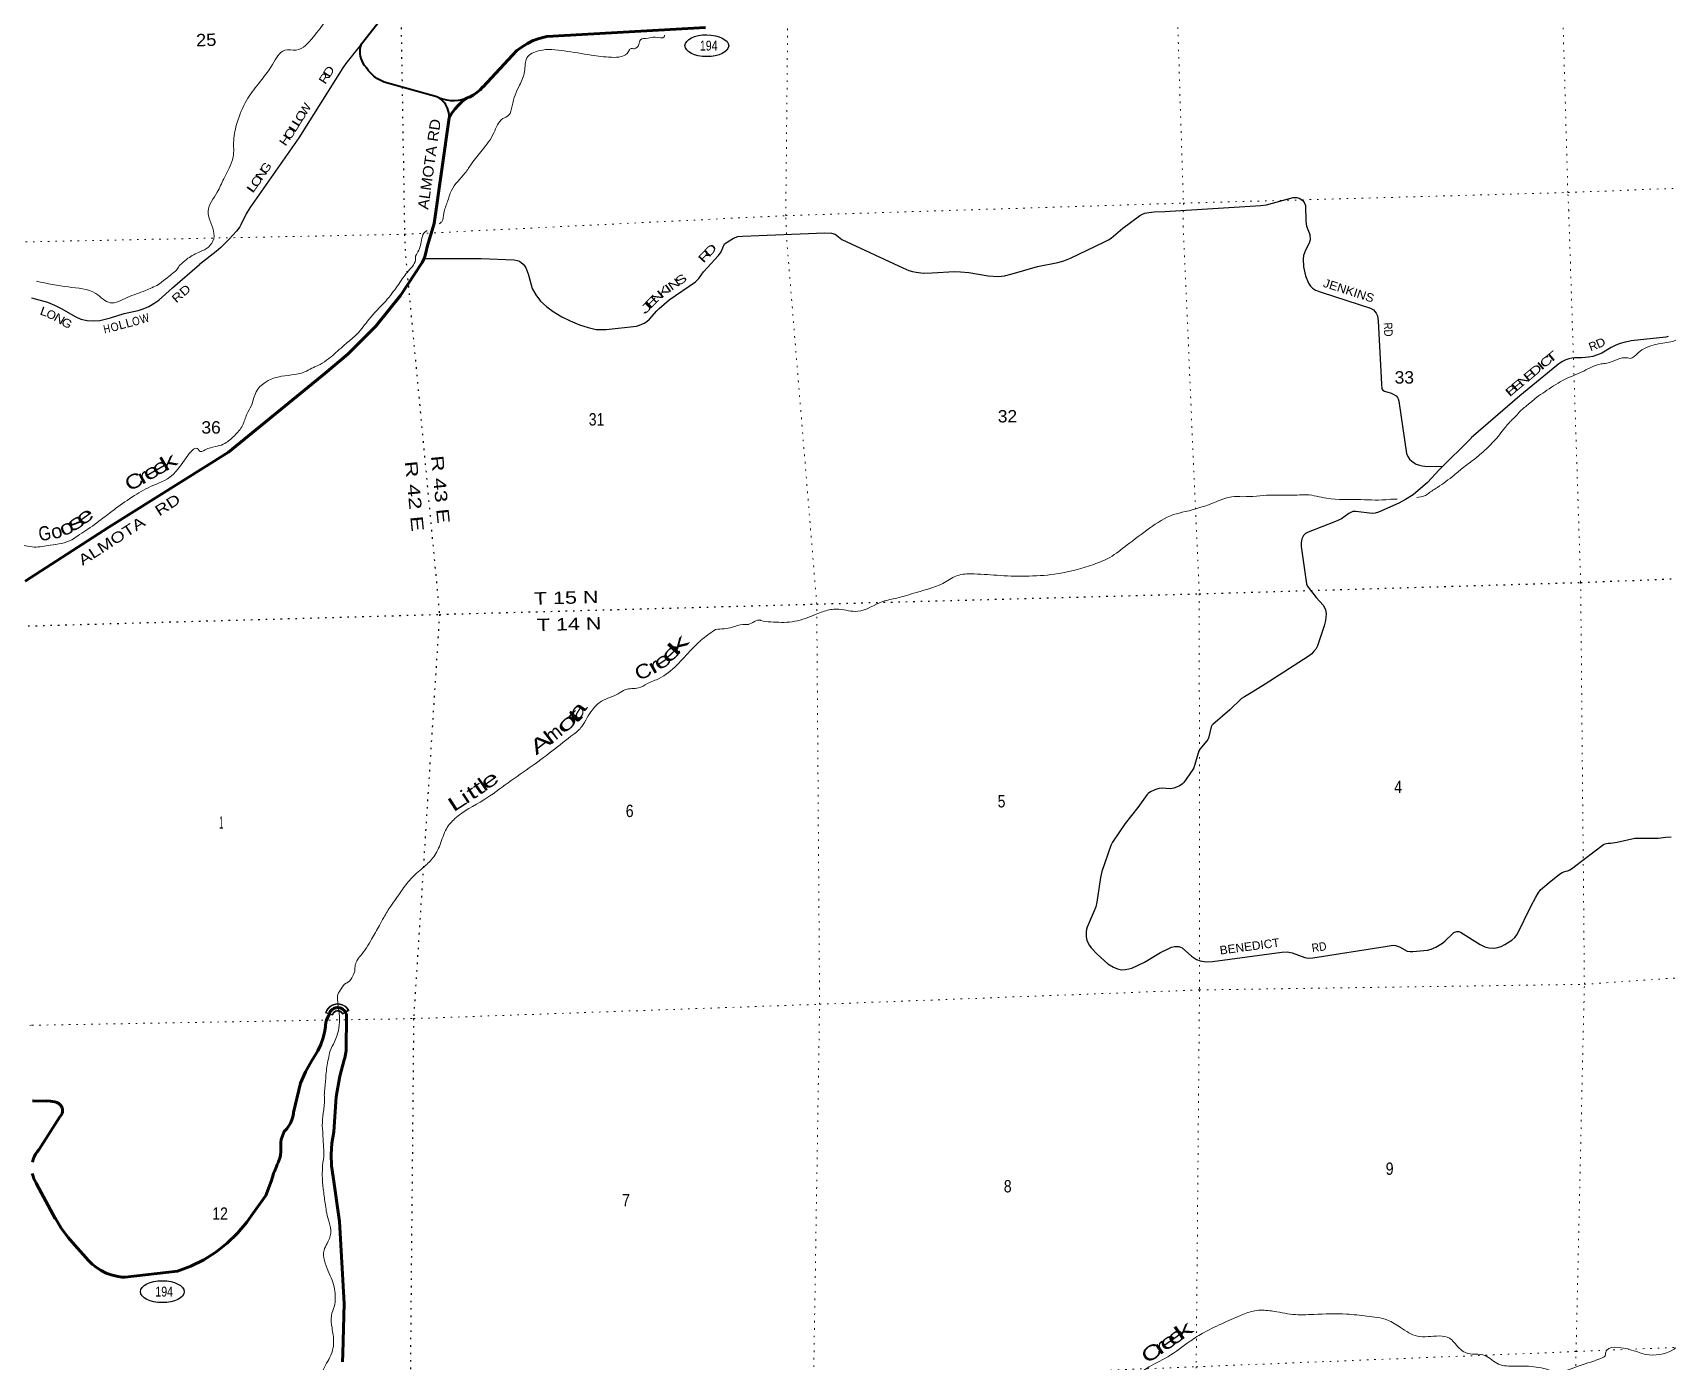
# Model space of a CAD drawing. Header units: feet. Extents: x 751810 to 1010326, y -353855 to -161247.
# Drawn here: x 885648 to 908761, y -273133 to -254343 of the extents above; entities that cross this region are included whole.
import ezdxf
from ezdxf.enums import TextEntityAlignment as Align

# ---------------------------------------------------------------- set-up
doc = ezdxf.new("R2010")
doc.units = ezdxf.units.FT
doc.header["$LTSCALE"] = 70
doc.linetypes.add('DOTTED', pattern=[1.5, 0.3, -1.2])
for name, color, linetype, lineweight in [('17', 7, 'Continuous', 25), ('23', 7, 'Continuous', 70), ('26', 7, 'Continuous', 40), ('29', 7, 'Continuous', 25), ('39', 7, 'Continuous', 13), ('59', 7, 'Continuous', 13), ('6', 7, 'DOTTED', 25), ('7', 7, 'DOTTED', 13)]:
    doc.layers.add(name, color=color, linetype=linetype, lineweight=lineweight)
doc.layers.add('30', color=7, linetype='Continuous')
doc.layers.add('41', color=7, linetype='Continuous')

msp = doc.modelspace()

# ---------------------------------------------------------------- linework, layer by layer
at = {"layer": '17'}
for centre in [(895179.98, -254526.98), (887481.05, -272148.1)]:
    msp.add_ellipse(centre, major_axis=(-309.24, 1), ratio=0.500121, dxfattribs=at)
at = {"layer": '23'}
for points in [[(895160.11, -254267.5), (892918.68, -254397.86), (892897.21, -254401.7), (892809.53, -254423.36), (892724.59, -254454.07), (892643.33, -254493.49), (892566.63, -254541.18), (892495.34, -254596.64), (892430.23, -254659.24), (892016.31, -255107.53), (892014.74, -255109.33), (891972.94, -255152.38), (891926.86, -255190.82), (891877.02, -255224.24), (891823.95, -255252.26), (891815.78, -255255.53)], [(891535.67, -255545.88), (891573.1, -255481.81), (891617.03, -255422.01), (891666.96, -255367.12), (891722.36, -255317.76), (891782.61, -255274.46), (891815.78, -255255.53), (891768.25, -255274.59)], [(891196.94, -257496.07), (891230.76, -257354.08), (891323.11, -257040.97), (891535.67, -255545.88)], [(885540.11, -262099.73), (886725.99, -261335.07), (888416.85, -260272.92), (889778.01, -259161.6), (890104.15, -258890.04), (890498.65, -258494.68), (890849.67, -258060.26), (891153.35, -257591.53), (891183.93, -257534.11), (891196.94, -257496.07)], [(890030.07, -273140.6), (890033.98, -273023.55), (890053.35, -272315.27), (889987.69, -271157.78), (889895.88, -270525.65), (889873.48, -270367.56), (889867.62, -270206.82), (889878.59, -270046.35), (889906.28, -269887.91), (889940.91, -269392.58), (889988.63, -269100.2), (890052.11, -268868.67), (890059.11, -268843.11), (890064.94, -268818.67), (890076.29, -268763.73), (890081.44, -268738.83), (890081.43, -268713.73), (890085.39, -268258.3), (890082.9, -268225.26), (890072.23, -268198.22), (890066.02, -268187.49), (890058.35, -268176.88), (890049.61, -268167.14), (890039.9, -268158.37), (890029.32, -268150.65), (890018, -268144.09), (890006.05, -268138.74), (889993.61, -268134.68), (889980.82, -268131.93), (889967.8, -268130.54), (889954.71, -268130.52), (889941.7, -268131.86), (889928.89, -268134.56), (889916.43, -268138.58), (889904.47, -268143.88), (889893.12, -268150.41), (889882.52, -268158.08), (889872.78, -268166.82), (889864, -268176.53), (889856.29, -268187.11), (889850.07, -268197.82), (889833.47, -268240.34), (889828.92, -268247.82), (889815.36, -268274.55), (889803.17, -268306.46), (889794.38, -268339.46), (889793.01, -268348.21), (889788.97, -268374.04), (889785.77, -268398.21), (889777.83, -268458.06), (889755.03, -268556.02), (889722.11, -268651.06), (889679.44, -268742.14), (889627.48, -268828.27), (889588.2, -268887.67), (889503.2, -269039.48), (889434.53, -269199.34), (889336.52, -269615.19), (889334.81, -269627.4), (889325.1, -269674.06), (889310.56, -269719.44), (889291.37, -269763.06), (889267.71, -269804.43), (889239.87, -269843.1), (889208.13, -269878.66), (889205.34, -269883.45), (889187.46, -269918.87), (889173.39, -269955.96), (889163.27, -269994.32), (889157.21, -270033.52), (889155.28, -270073.15), (889157.51, -270112.76), (889157.82, -270119.67), (889157.09, -270167.63), (889151.35, -270215.25), (889140.66, -270262.01), (889125.14, -270307.39), (889116.55, -270325.91), (889105.05, -270350.71), (889094.61, -270375.91), (889065.01, -270447.38), (889054.62, -270472.46), (889047.3, -270497.38), (889024.68, -270574.46)], [(885643.8, -270316.36), (885654.62, -270277.58), (885669.44, -270240.14), (885688.09, -270204.45), (885710.37, -270170.91), (885736.03, -270139.89), (886033, -269676.04), (886048.98, -269651.09), (886062.32, -269626.04), (886063.77, -269622.51), (886067.13, -269611.02), (886069.26, -269599.25), (886070.16, -269587.31), (886069.8, -269575.35), (886068.19, -269563.49), (886065.36, -269551.86), (886061.32, -269540.6), (886056.13, -269529.82), (886049.84, -269519.63), (886042.52, -269510.17), (886034.25, -269501.52), (886025.12, -269493.78), (886015.07, -269487.95), (885987.9, -269474.73), (885959.49, -269464.43), (885930.17, -269457.15), (885900.24, -269452.97), (885892.97, -269452.72), (885845.79, -269451.14), (885842.97, -269451.54), (885654.05, -269448.71), (885646.57, -269447.71)], [(889024.68, -270574.46), (888943.11, -270789.89), (888740.74, -271068.59), (888674.11, -271163.94), (888544.19, -271320.66), (888398.6, -271462.95), (888238.94, -271589.23), (888066.95, -271698.14), (887884.52, -271788.47), (887693.64, -271859.24), (886953.74, -271944.6), (886909.99, -271941.74), (886833.47, -271930.38), (886758.55, -271911.09), (886686.07, -271884.07), (886616.8, -271849.62), (886551.51, -271808.12), (886490.92, -271760.02), (886435.69, -271705.86), (886245.91, -271491.59), (886148.93, -271383.99), (886049.81, -271249.69), (885965.28, -271105.77), (885965.37, -271111.8), (885703.06, -270623.6), (885690.3, -270599.85), (885676.41, -270573.6), (885666.2, -270553.04), (885652.16, -270515.31), (885642.14, -270476.31)]]:
    msp.add_lwpolyline(points, dxfattribs=at)
at = {"layer": '26'}
for points in [[(891362.95, -255249.34), (890619.65, -255041.6), (890609.39, -255037.68), (890561.07, -255015.66), (890515.32, -254988.7), (890472.64, -254957.12), (890433.49, -254921.24), (890398.31, -254881.47), (890367.48, -254838.24), (890362.16, -254832.32), (890340.19, -254804.48), (890321.24, -254774.49), (890305.53, -254742.69), (890293.24, -254709.42), (890284.48, -254675.05), (890279.37, -254639.95), (890277.96, -254604.51), (890280.26, -254569.11), (890286.24, -254534.15), (890295.85, -254500.01), (890626.3, -254078.75)], [(891535.67, -255545.88), (891536.08, -255537.38), (891535.52, -255505.09), (891531.57, -255473.04), (891524.31, -255441.57), (891513.79, -255411.04), (891500.13, -255381.77), (891483.5, -255354.09), (891464.06, -255328.31), (891442.03, -255304.69), (891417.65, -255283.51), (891391.2, -255264.99), (891362.95, -255249.34)], [(891768.25, -255274.59), (891766.76, -255275.14), (891717.06, -255290.66), (891666.02, -255300.9), (891614.18, -255305.75), (891562.11, -255305.16), (891510.4, -255299.12), (891459.6, -255287.71), (891410.27, -255271.06), (891362.95, -255249.34)]]:
    msp.add_lwpolyline(points, dxfattribs=at)
at = {"layer": '29'}
for points in [[(890295.85, -254500.01), (890075.65, -254777.97), (890031.89, -254838.45), (889408.6, -255829.08), (888716.54, -256821.79), (888666.5, -256905.21), (888591.47, -257061.63), (888574.78, -257088.74), (888528.93, -257151.31), (888424.7, -257263.92), (888305.89, -257380.71), (888241.26, -257439.11), (888007.84, -257620.13)], [(901061, -257109.16), (901296.67, -256934.42), (901340.44, -256909.4), (901371.71, -256896.88), (901430.08, -256884.37), (901505.12, -256878.11), (901655.21, -256871.85), (903014.32, -256788.43), (903095.62, -256775.92), (903176.91, -256755.06), (903468.75, -256675.81), (903522.94, -256673.73), (903556.3, -256684.16), (903606.33, -256717.52), (903627.17, -256742.55), (903643.85, -256788.43), (903648.73, -257006.97)], [(903648.73, -257006.97), (903660.19, -257077.11), (903704.38, -257198.67), (903709.89, -257270.5), (903698.85, -257320.23), (903643.62, -257419.68), (903616.01, -257494.28), (903610.49, -257546.77), (903616.01, -257651.75), (903643.62, -257781.6), (903687.81, -257883.82), (903715.42, -257928.02), (903743.03, -257955.65), (903784.45, -257983.28), (903881.1, -258016.43), (904565.93, -258237.44), (904607.34, -258262.31), (904643.25, -258309.27), (904662.57, -258347.95), (904670.86, -258419.78), (904720.56, -259314.89), (904724.7, -259378.44), (904737.13, -259397.78), (904763.36, -259412.98), (904808.93, -259425.4), (904847.58, -259437.84), (904891.77, -259458.55), (904927.66, -259479.28), (904945.61, -259502.76), (904953.9, -259519.34), (904963.57, -259552.49), (905074.02, -260292.89), (905090.58, -260338.48), (905115.44, -260373.01), (905147.19, -260402.02), (905178.95, -260425.5), (905209.32, -260443.46), (905254.89, -260460.04), (905292.16, -260469.71), (905333.59, -260475.23), (905579.8, -260479.47)], [(895431.94, -257330.43), (895557.96, -257247.23), (895616.33, -257226.38), (895683.04, -257222.21), (896846.2, -257172.15), (896942.09, -257176.32), (896992.12, -257193.01), (897087.08, -257265.52)], [(897087.08, -257265.52), (897948.86, -257668.77), (898036.39, -257706.3), (898086.4, -257720.89), (898140.58, -257731.32), (898236.43, -257741.74), (898365.63, -257739.66), (898682.38, -257718.81), (898765.73, -257722.98), (898886.59, -257735.49), (899157.49, -257781.35), (899303.36, -257789.69), (899388.8, -257781.35), (899495.08, -257752.16), (899857.66, -257647.92), (900141.07, -257593.72), (900228.59, -257568.69), (900320.28, -257531.17), (900803.73, -257301.84), (900859.99, -257270.56), (900895.42, -257247.62), (901061, -257109.16)], [(891182.17, -257537.41), (891986.99, -257537.41), (892453.77, -257554.09), (892499.62, -257562.43), (892528.8, -257574.93), (892582.97, -257616.63), (892603.81, -257639.56), (892620.49, -257666.67), (892653.82, -257754.23), (892712.17, -257962.72), (892760.1, -258052.37), (892828.87, -258137.84), (892918.47, -258221.24), (893008.08, -258287.95), (893128.94, -258360.92), (893245.63, -258417.21), (893379, -258473.5), (893504.03, -258513.11), (893616.56, -258538.13), (893674.91, -258542.3), (893758.26, -258538.13), (894187.53, -258492.26), (894227.13, -258479.76), (894295.9, -258450.58), (894333.4, -258425.56), (894370.91, -258392.19), (894470.93, -258275.44), (894504.28, -258244.18), (894645.98, -258121.16), (895018.99, -257864.74), (895066.91, -257816.78), (895133.6, -257725.04), (895344.07, -257495.72), (895383.66, -257441.51), (895431.94, -257330.43)], [(885631.92, -258094.39), (885857.36, -258154.52), (885956.35, -258194.13), (886049.08, -258242.09), (886257.46, -258363.01), (886327.27, -258392.19), (886417.92, -258410.96), (886512.74, -258417.21), (886599.21, -258410.96), (886747.16, -258373.43), (886938.88, -258315.06), (887138.93, -258271.27), (887208.74, -258248.34), (887291.05, -258212.9), (887375.45, -258162.86), (887432.75, -258123.25), (887626.55, -257952.29), (888007.84, -257620.13)], [(908774.31, -258640.81), (908738.4, -258649.09), (908249.63, -258701.58), (908212.36, -258708.5), (908164.03, -258718.16), (908094.99, -258740.26), (908032.86, -258763.75), (907967.97, -258795.51), (907832.66, -258872.87), (907773.29, -258900.5), (907708.4, -258919.83), (907647.65, -258929.51), (907553.76, -258939.17), (907446.07, -258941.94), (907408.79, -258946.09), (907365.99, -258955.75), (907327.33, -258968.19), (907277.62, -258991.66), (907241.72, -259016.54), (907204.14, -259043.69)], [(907204.14, -259043.69), (907198.63, -259047.23), (906677.65, -259479.73), (905988.6, -260071.73), (905992.61, -260071.66), (905536.13, -260525.28), (905368.36, -260704.89), (905166.37, -260876.98)], [(905166.37, -260876.98), (905058.84, -260944.9), (904962.2, -260997.39), (904675.01, -261124.48), (904630.82, -261138.29), (904586.65, -261141.06), (904354.69, -261113.43), (904313.26, -261116.18), (904255.28, -261141.06), (904155.87, -261218.41), (904067.5, -261257.09), (903680.9, -261406.28), (903645, -261427.69), (903617.38, -261454.62), (903592.54, -261500.21), (903581.49, -261555.46), (903581.49, -261610.72), (903657.42, -262136.32), (903669.86, -262163.26), (903796.88, -262329.02), (903896.29, -262439.53), (903928.04, -262501), (903934.95, -262561.09), (903928.04, -262655.71), (903907.34, -262732.38), (903812.06, -263014.87), (903792.73, -263059.07), (903763.75, -263091.54), (903734.74, -263125.38), (903680.9, -263163.37), (903073.39, -263555.67), (902874.57, -263677.23), (902782.05, -263733.18), (902742.03, -263760.11), (902576.34, -263920.35)], [(902576.34, -263920.35), (902333.33, -264125.46), (902318.15, -264142.04), (902309.7, -264161.68), (902271.2, -264321.62), (902262.91, -264339.56), (902250.46, -264355.68), (902151.07, -264476.32), (902138.28, -264498.22), (902065.47, -264737.4), (902050.06, -264765.09), (901924.64, -264945.99), (901900.73, -264970.56), (901865.27, -264995.72), (901822.46, -265015.06), (901783.8, -265027.49), (901761.71, -265031.63), (901731.22, -265035.55), (901616.79, -265029.28), (901573.93, -265031.63), (901554.61, -265035.77), (901514.56, -265050.97), (901455.19, -265078.6), (901421.34, -265102.72), (901405.49, -265117.28), (901271.91, -265302.16), (901096.82, -265528.14), (900918.1, -265792.76), (900892.89, -265837.03), (900766.22, -266204.41), (900745.3, -266289.86), (900695.8, -266639.54), (900679.35, -266703.21), (900658.52, -266761.1), (900557.34, -266990.71), (900548.07, -267022.18), (900541.16, -267063.62), (900543.93, -267128.55), (900552.21, -267175.52), (900561.88, -267201.76), (900589.37, -267251.68), (900615.72, -267284.64), (900701.17, -267376.03)], [(907088.53, -266363.28), (907234.9, -266244.48), (907273.56, -266219.62), (907297.04, -266209.95), (907326.02, -266203.04), (907355.03, -266196.14), (907384.01, -266180.94), (907419.91, -266156.07), (907450.29, -266133.97), (907856.22, -265824.54), (907881.08, -265812.11), (907900.4, -265807.97), (907930.79, -265806.59), (907958.39, -265805.2), (908049.52, -265791.39), (908303.57, -265736.14), (908347.76, -265733.37), (908389.18, -265736.14), (908632.18, -265733.37), (908666.71, -265729.22), (908703.98, -265725.08), (908741.27, -265720.94), (908814.45, -265714.03)], [(904768.92, -267266.69), (904882.14, -267247.36), (904918.04, -267250.13), (904973.27, -267272.23), (905083.73, -267330.25), (905122.39, -267338.53), (905161.05, -267338.53), (905370.92, -267319.2), (905420.62, -267305.38), (905489.66, -267274.99), (905580.79, -267219.74), (905619.45, -267186.58), (905721.62, -267087.12), (905743.71, -267067.78), (905782.37, -267053.97), (905812.75, -267053.97), (905837.6, -267062.26), (906116.51, -267239.08), (906180.02, -267269.47), (906235.25, -267286.04), (906309.81, -267291.57), (906340.18, -267286.04), (906409.22, -267263.94), (906461.69, -267239.08), (906561.1, -267175.53), (906605.28, -267136.85), (906635.66, -267098.17), (906831.72, -266700.34), (906903.52, -266567.72), (906933.89, -266512.47), (906969.79, -266465.5), (907088.53, -266363.28)], [(900701.17, -267376.03), (900847.68, -267509.82), (900930.52, -267559.55), (900985.75, -267581.65), (901043.74, -267595.46), (901096.21, -267592.7), (901145.92, -267584.41), (901190.1, -267570.6), (901366.83, -267487.71), (901593.27, -267349.58), (901700.97, -267297.08), (901750.67, -267277.74), (901792.09, -267266.69), (901833.52, -267263.93), (901855.61, -267266.69), (901902.55, -267283.27), (902035.1, -267404.83), (902104.14, -267449.04), (902156.6, -267471.14), (902242.21, -267482.19), (902327.81, -267476.66), (903310.88, -267344.05), (903385.45, -267341.29), (903454.48, -267355.1), (903636.73, -267421.41), (903680.92, -267429.7), (903747.19, -267426.93), (904768.92, -267266.69)]]:
    msp.add_lwpolyline(points, dxfattribs=at)
at = {"layer": '39'}
for points in [[(887726.33, -257631.32), (887824.3, -257548.03), (887990.12, -257450.06), (888103.05, -257396.09), (888196.17, -257290.39), (888205.56, -257147.1), (888152.3, -256995.76), (888127.98, -256867.65), (888258.03, -256599.65), (888348.38, -256409.46), (888483.08, -256099.02), (888489.57, -255867.21), (888539.55, -255611.86), (888672.17, -255299.47), (888839.54, -255064.52), (889037.87, -254792.31), (889214.4, -254591.3), (889371.25, -254588.28), (889616.72, -254403.17), (889975.43, -253928.46), (890262.41, -253659.45), (890509.23, -253577.02), (890771.89, -253425.6), (890907.72, -253272.21), (891048.72, -253092.47), (891217.73, -252907.81), (891325.52, -252819.76), (891383.64, -252824.44)], [(891396.87, -257047.82), (891430.94, -257015.36), (891461.15, -256893.56), (891512.29, -256734.83), (891567.38, -256573.96), (891764.43, -256323.95), (891852.81, -256196.26), (892005.41, -256002.05), (892168.49, -255759.17), (892296.7, -255557.7), (892377.66, -255510.79), (892425.64, -255378.35), (892532.66, -255082.9), (892602.84, -254891.34), (892636.78, -254698.93), (892810.51, -254596.68), (893162.75, -254599.47), (893545.04, -254659.7), (893829.79, -254690.83), (894072.59, -254608.52), (894099.48, -254569.4), (894157.84, -254569.54), (894218.24, -254509.2), (894240.25, -254444.04), (894346.13, -254420.51), (894450.33, -254407.09), (894576.84, -254399), (894580.84, -254376.76)], [(891062.53, -257501.53), (891137.37, -257328.88), (891209.96, -257149.33), (891224.4, -257143.9)], [(884206.67, -261116.36), (884227.47, -261116.52), (884533.44, -261320.94), (884793.71, -261288.72), (884927.92, -261409.32), (885260.56, -261520.8), (885427.7, -261564.46), (885669.19, -261617.02), (885895.46, -261591.37), (886201.96, -261513.38), (886283.73, -261456.37), (886397.72, -261384.49), (886645.81, -261205.58), (886820.33, -261074.14), (887086.3, -260888.98), (887344.92, -260748.19), (887676.83, -260545.91), (888001.35, -260253.24), (888003.42, -260257.23), (888087.43, -260241.84), (888342.98, -260163.45), (888499.61, -260042.34), (888615.73, -259895.72), (888675.55, -259739.92), (888739.84, -259614.21), (888807.13, -259422.09), (889114.85, -259212.15), (889490.85, -259139.92), (889595.49, -259086.68), (889647.53, -259064.37), (889885.41, -258910.69), (890081.17, -258737.18), (890234.9, -258603.39), (890238.85, -258599.3), (890400.31, -258399.68), (890638.71, -258137.32), (890806.28, -257922.71), (890945.97, -257728.32), (891059.96, -257559.76), (891062.53, -257501.53)], [(887423.7, -257906.72), (887457.41, -257880.34), (887531.56, -257823.48), (887610.64, -257759.2), (887635.36, -257739.42), (887669.96, -257712.23), (887709.5, -257660.31), (887720.1, -257640.19), (887726.33, -257631.32)], [(885702.84, -257856.63), (886153.07, -257938.85), (886541.62, -258033.36), (886744.17, -258162.96), (886985.74, -258088.8), (887240.99, -257990.29), (887426.49, -257905.22)], [(905221.04, -260914.7), (905325.1, -260894.63), (905382.71, -260857.53), (905509.8, -260773.08), (905745.88, -260600.46), (905882.57, -260487.71), (905973.81, -260419.91), (906128.34, -260292.81), (906233.22, -260198.65), (906448.12, -259951.94), (906550.57, -259829.67), (906615.86, -259770.32), (906692.76, -259682.64), (906754.19, -259633.41), (906912.64, -259500.21), (907027.76, -259419.97), (907280.09, -259261.17), (907578.95, -259127.8), (907824.14, -259027.44), (907904.2, -259016.13), (908203.96, -258943.08), (908234.13, -258948.65), (908347.28, -258870.46), (908810.23, -258712.4), (909139.59, -258606.71), (909143.6, -258606.64), (909143.63, -258608.65), (909183.46, -258589.93), (909233.48, -258581.11), (909365.7, -258571), (909485.93, -258563.1), (909632.23, -258554.79), (909694.36, -258551.81), (909909.24, -258568.58), (910132.41, -258603.32), (910562.43, -258654.95), (910805.77, -258697.42), (911029.37, -258760.31), (911114.26, -258803.24), (911225.35, -258853.8), (911281.8, -258873.04), (911287.76, -258868.92)], [(895304.63, -262782.38), (895538.83, -262750.58), (895688.71, -262714.05), (895766.89, -262710.82), (895936.49, -262651.87), (895942.54, -262653.78), (896083.27, -262675.73), (896386.11, -262673.02), (896681.65, -262585.96), (896863.13, -262516.76), (897047.37, -262497.8), (897312.56, -262525.85), (897667.5, -262387.58), (897865.33, -262338.24), (898140.94, -262259.53), (898563.81, -262104.11), (898657.21, -262046.34), (898746.97, -262012.76), (898961.35, -261997.35), (899330.76, -262019.76), (899736.05, -262027.53), (900148.72, -261992.94), (900652.2, -261862.42), (900877.37, -261764.38), (901123.42, -261587.57), (901440.77, -261351.33), (901778.84, -261159.02), (901942.67, -261116.24), (902381.83, -260976.66), (902603.39, -260904.82), (902755.82, -260904.46), (903142.61, -260882.35), (903527.72, -260882.39), (903662.05, -260878.28), (903941.58, -260926.22), (904429.3, -260946.79), (904828.42, -260944.6), (904874.48, -260939.86), (904942.22, -260938.7)], [(889963.32, -268076.59), (889960.65, -268046.71), (889958.04, -268006.53), (889955.45, -267968.35), (890000.23, -267879.16), (890081.02, -267783.37), (890102.93, -267772.97), (890173.75, -267681.36), (890204.53, -267594.4), (890204.16, -267570.27), (890269.97, -267412.36), (890283.76, -267396.05), (890440.69, -267162.31), (890550.09, -266969.53), (890610.58, -266857.97), (890710.42, -266695.51), (890861.6, -266479.96), (890993.43, -266310.97), (891165.55, -266153.42), (891301.91, -266018.55), (891409.28, -265823.79), (891498.18, -265601.16), (891618.34, -265456.49), (892025.54, -265192.7), (892368.87, -264950.02), (892712.26, -264711.36), (893027.57, -264473.14), (893336.84, -264233), (893362.61, -264212.49), (893411.33, -264155.76), (893561.36, -263918.08), (893692.65, -263797.16), (893928.37, -263690.8), (894029.79, -263632.9), (894211.97, -263609.95), (894341.4, -263547.6), (894506.78, -263474.63), (894754.67, -263287.74), (894967.87, -263061.16), (895080.53, -262950.8), (895126.07, -262911.87), (895304.63, -262782.38)], [(889617.54, -274318.21), (889616.18, -274309.25), (889605.06, -274237.02), (889636.81, -274081.65), (889636.65, -274071.6), (889642.94, -273956.85), (889626.29, -273784.14), (889621.94, -273629.34), (889666.08, -273497.92), (889727.75, -273332.03), (889774.15, -273216.66), (889834.64, -273105.1), (889886.92, -272981.6), (889903.15, -272860.66), (889880.02, -272657.88), (889871.45, -272489.07), (889913.46, -272349.63), (889925.89, -272242.84), (889915.86, -272110.25), (889827.8, -271858.2), (889767.14, -271561.47), (889809.86, -271468.28), (889861.78, -271320.65), (889839.35, -271164.12), (889824.62, -271118.08), (889783.17, -270897.49), (889756, -270692.76), (889743.05, -270499.87), (889747.06, -270367.06), (889764.4, -270187.79), (889758.84, -270085.3), (889755.4, -269990.82), (889742.45, -269797.94), (889755.88, -269624.75), (889773.04, -269433.41), (889771.7, -269344.94), (889780.63, -269272.39), (889793.75, -269079.1), (889828.44, -268853.29), (889854.84, -268742.26), (889915.09, -268614.61), (889976.37, -268422.58), (889983.69, -268243.46), (889981.19, -268211.32), (889963.32, -268076.59)], [(889623.14, -274804.21), (889750.37, -274693.33), (889972.77, -274545.05), (890281.65, -274411.52), (890572.12, -274386.89), (890908.28, -274333.38), (891164.84, -274321.34), (891425.38, -274307.23), (891788.85, -274070.27), (892029.19, -274046.41), (892290.79, -274102.68), (892563.25, -274213.08), (892817.38, -274305.67), (893020.68, -274352.78), (893203.47, -274370.05), (893312.21, -274398.53), (893555.59, -274443.01), (893816.13, -274428.9), (893962.64, -274567.41), (894237.4, -274697.88), (894282.1, -274735.4), (894326.52, -274754.83), (894463.68, -274804.98), (894618.33, -274818.67), (894786.56, -274801.97), (894975.19, -274807.08), (895166.18, -274836.28), (895312.21, -274942.62), (895555.15, -274958.95), (895768.48, -275005.91), (896087.72, -275027.09), (896339.76, -275113.67), (896624.12, -275215.84), (896852.21, -275310.85), (897028.11, -275402.64), (897221.81, -275478.06), (897376.13, -275469.63), (897492.25, -275455.75), (897617.73, -275397.48), (897924.21, -275370.58), (898136.26, -275465.84), (898377.45, -275498.28), (898695.26, -275292.21), (899129.83, -275114.48), (899572.91, -274968.8), (899741.15, -274952.1), (899877.08, -274921.83), (900020.13, -274831.1), (900075.82, -274800.06), (900261.06, -274581.97), (900427.29, -274299.81), (900496.86, -274125.75), (900600.16, -274059.78), (900653.66, -273883.97), (900733.45, -273721.82), (900898.21, -273608.63), (901000.21, -273588.94), (901046.21, -273580.18), (901204.08, -273408.77), (901700.36, -273067.17), (902011.97, -272849.12), (902210.64, -272723.34), (902497.4, -272586.13), (902758.39, -272469.43), (902952.12, -272414.12), (903164.84, -272420.86), (903464.42, -272468.49), (903763.31, -272469.87), (904226.57, -272464.67), (904513.85, -272494.39), (904805.53, -272550.19), (904989.66, -272655.93), (905226.17, -272776.95), (905537.02, -272774.12), (905681.93, -272806.06), (905742.94, -272861.42), (905905.65, -273009.74), (906185.09, -273051.65), (906375.47, -273173.38), (906606.54, -273199.96), (906688.79, -273200.69), (906980.02, -273226.32), (907211.46, -273277.02), (907513.13, -273197.91), (907850.3, -273078.01), (907880.07, -273057.44), (907887.52, -273019.11), (908255.89, -272973.14), (908459.43, -273036.35), (908839.53, -272970.09), (908905.03, -272924.82)]]:
    msp.add_spline(points, degree=3, dxfattribs=at)
at = {"layer": '59'}
for p, q in [((889887.83, -268238.36), (889788.04, -268205.73)), ((890028.95, -268223.26), (890119.83, -268170.67))]:
    msp.add_line(p, q, dxfattribs=at)
for points in [[(889788.04, -268205.73), (889793, -268190.56), (889800.69, -268173.34), (889810.16, -268157.02), (889821.25, -268141.82), (889833.89, -268127.81), (889847.95, -268115.21), (889863.21, -268104.16), (889879.53, -268094.78), (889896.78, -268087.13), (889914.73, -268081.34), (889933.18, -268077.45), (889951.93, -268075.52), (889970.79, -268075.54), (889989.53, -268077.56), (890007.96, -268081.51), (890025.87, -268087.37), (890043.09, -268095.06), (890059.4, -268104.53), (890074.62, -268115.62), (890088.63, -268128.27), (890101.22, -268142.32), (890112.22, -268157.52), (890119.83, -268170.67)], [(889797.38, -268200.36), (889807.82, -268176.99), (889816.87, -268161.4), (889827.47, -268146.87), (889839.55, -268133.48), (889852.98, -268121.45), (889867.56, -268110.89), (889883.15, -268101.92), (889899.64, -268094.61), (889916.79, -268089.08), (889934.42, -268085.36), (889952.34, -268083.52), (889970.36, -268083.54), (889988.26, -268085.47), (890005.87, -268089.24), (890022.99, -268094.84), (890039.44, -268102.19), (890055.02, -268111.24), (890069.57, -268121.84), (890082.95, -268133.92), (890094.98, -268147.35), (890105.5, -268161.88), (890108.9, -268167.75), (890032.06, -268212.21)], [(890032.06, -268212.21), (890025.61, -268203.29), (890019.82, -268196.83), (890013.38, -268191.01), (890006.35, -268185.89), (889998.84, -268181.53), (889990.91, -268177.99), (889982.65, -268175.28), (889974.15, -268173.47), (889965.52, -268172.54), (889956.84, -268172.52), (889948.19, -268173.42), (889939.7, -268175.21), (889931.43, -268177.87), (889923.49, -268181.4), (889915.96, -268185.72), (889908.92, -268190.82), (889902.47, -268196.6), (889896.64, -268203.06), (889891.51, -268210.09), (889881.25, -268227.79), (889797.38, -268200.36)], [(889887.83, -268238.36), (889891.09, -268228.4), (889894.29, -268221.24), (889898.22, -268214.47), (889902.86, -268208.11), (889908.12, -268202.28), (889913.95, -268197.06), (889920.31, -268192.45), (889927.12, -268188.54), (889934.29, -268185.35), (889941.76, -268182.95), (889949.43, -268181.33), (889957.24, -268180.52), (889965.08, -268180.54), (889972.88, -268181.38), (889980.57, -268183.02), (889988.03, -268185.46), (889995.19, -268188.66), (890001.97, -268192.6), (890008.33, -268197.23), (890014.14, -268202.48), (890019.37, -268208.32), (890024.02, -268214.74), (890028.95, -268223.26)]]:
    msp.add_lwpolyline(points, dxfattribs=at)
at = {"layer": '6'}
for points in [[(889706.75, -211747.65), (889759.7, -213300.94), (889882.04, -218748.63), (890028.23, -224187.51), (890186.35, -229621.98), (890367.65, -235210.77), (890484.05, -240723.1), (890626, -246216.49), (890814.14, -251645.97), (890905.53, -257193.34), (890919.98, -257506.79)], [(890919.98, -257506.79), (891399.44, -262569.29), (891033.5, -268285.71), (890983.45, -273675.56), (890906.34, -275778.02)], [(880769.87, -262856.21), (885583.84, -262732.54), (891399.44, -262569.29), (896733.98, -262423.28), (902142.74, -262278.18), (907535.21, -262117.22), (912221.97, -261934.47)]]:
    msp.add_lwpolyline(points, dxfattribs=at)
at = {"layer": '7'}
for points in [[(896311.14, -257295.97), (896295.82, -256929.66), (896351.29, -251381.6), (896175.54, -245838.95), (896048.16, -240298.77), (895691.43, -234882.77), (895608.66, -229353.24), (895342.49, -223998.77), (895184.93, -218519.98), (895029.06, -213660.33)], [(900569.12, -217340.03), (900599.76, -218330.03), (900845.34, -223731.48), (901071.91, -229105.35), (901337.69, -234693.44), (901590.07, -240179.26), (901668.41, -245696.84), (901743.07, -251224.61), (901918.36, -256753.18), (901914.59, -257075.49)], [(907366.35, -256859.66), (907354.62, -256602.82), (907197.68, -251081.72), (906994.87, -245511.74), (906987.16, -245077.87)], [(880561.04, -257436.87), (885548.36, -257300.88), (890905.53, -257193.34), (896295.82, -256929.66), (901918.36, -256753.18), (907354.62, -256602.82), (912001.96, -256422.13)], [(907283.26, -290792.44), (907279.42, -289096.71), (907193.33, -283722.98), (907359.8, -278339.44), (907470.71, -272994.95), (907588.01, -267801.07), (907535.21, -262117.22), (907366.35, -256859.66)], [(901914.59, -257075.49), (902142.74, -262278.18), (902146.08, -267880.46), (902099.12, -273209.91), (901901.35, -278513.45), (901971.02, -283338.26), (901798.11, -289127.54), (901797.07, -289193.08)], [(896440.33, -285334.36), (896431.44, -284012.15), (896557.92, -278734.02), (896689.37, -273421.42), (896774.3, -268083.35), (896733.98, -262423.28), (896311.14, -257295.97)], [(880988.02, -268517.66), (885636, -268380.36), (891033.5, -268285.71), (896774.3, -268083.35), (902146.08, -267880.46), (907588.01, -267801.07), (912442.62, -267463.07)], [(890992.45, -273675.56), (896689.37, -273421.42), (902099.12, -273209.91), (907470.71, -272994.95), (912654.57, -272773.68)]]:
    msp.add_lwpolyline(points, dxfattribs=at)

# ---------------------------------------------------------------- texts
at = {"layer": '17', "width": 0.8}
for p in [(895206.03, -254595.29), (887507.1, -272216.41)]:
    msp.add_text('194', height=140, dxfattribs=at).set_placement(p, align=Align.CENTER)
at = {"layer": '17'}
for s, rotation, width, p in [('ALMOTA RD', 81.908, 1.1, (891239.21, -256849.6)), ('ALMOTA   RD', 32.814, 1.3, (886353.56, -261884.58))]:
    msp.add_text(s, height=150, rotation=rotation, dxfattribs=dict(at, width=width)).set_placement(p)
at = {"layer": '30'}
for s, rotation, width, p in [('R', 57.822, 1.3, (889824.2, -255018.33)), ('D', 57.822, 1.3, (889884.58, -254922.36)), ('W', 57.822, 1.1, (889550.13, -255455.6)), ('L', 57.822, 1.6, (889439.88, -255624.62)), ('O', 57.822, 1.25, (889489.07, -255550.97)), ('H', 55.118, 1.3, (889264.68, -255895.28)), ('O', 55.118, 1.3, (889332.02, -255801.29)), ('L', 57.822, 1.6, (889392.09, -255704.85)), ('N', 55.118, 1.35, (888928.2, -256379.29)), ('G', 55.118, 1.25, (888992.17, -256286.53)), ('L', 55.118, 1.7, (888800.48, -256561.34)), ('O', 55.118, 1.3, (888862.33, -256475.56)), ('R', 47.454, 1.6, (895193.81, -257541.79)), ('D', 47.454, 1.6, (895271.84, -257459.62)), ('K', 39.964, 1.6, (894603.91, -258052.15)), ('I', 36.506, 1.55, (894667.66, -258005.15)), ('N', 35.506, 1.4, (894749.22, -257949.66)), ('S', 34.506, 1.45, (894848.28, -257882.88)), ('J', 44.413, 2.15, (894362.15, -258274.76)), ('E', 44.413, 1.8, (894443.77, -258188.67)), ('N', 40.964, 1.55, (894516.64, -258124.03)), ('L', 340.566, 1.25, (885792.32, -258343.38)), ('O', 335.692, 1.05, (885886.42, -258384.64)), ('N', 329.874, 1.25, (885996.21, -258440.76)), ('G', 329.874, 1.15, (886101.13, -258501.78)), ('L', 14.847, 1.1, (887026.33, -258503.58)), ('O', 12.347, 0.85, (887119.56, -258479.69)), ('W', 17.183, 0.85, (887246.78, -258441.79)), ('H', 12.734, 0.8, (886708.85, -258588.91)), ('O', 15.433, 0.9, (886822.3, -258560.43)), ('L', 14.433, 1.1, (886926.57, -258528.86)), ('T', 39.698, 1.85, (907158.06, -258977.9)), ('D', 23.758, 1.1, (907841.87, -258782.89)), ('E', 39.698, 1.65, (906852.94, -259230.23)), ('D', 39.698, 1.5, (906936.18, -259161.14)), ('I', 39.698, 1.7, (907009.25, -259100.48)), ('C', 39.698, 1.5, (907083.04, -259039.23)), ('B', 40.668, 1.65, (906596.66, -259443.84)), ('E', 39.698, 1.65, (906682.82, -259371.46)), ('N', 39.698, 1.5, (906766.06, -259302.37))]:
    msp.add_text(s, height=120, rotation=rotation, dxfattribs=dict(at, width=width)).set_placement(p, align=Align.CENTER)
for s, rotation, width, p in [('RD', 41.417, 1.25, (887678.47, -258173.18)), ('JENKINS', 342.114, 1.1, (903882.9, -257931.88)), ('RD', 273.178, 0.85, (904749.22, -258445.65)), ('BENEDICT', 7.682, 1.05, (902440.28, -267380.76)), ('RD', 8.913, 0.9, (903742.79, -267349.17))]:
    msp.add_text(s, height=120, rotation=rotation, dxfattribs=dict(at, width=width)).set_placement(p)
msp.add_text('R', height=120, rotation=20.588, dxfattribs=at).set_placement((907731.45, -258829.54), align=Align.CENTER)
at = {"layer": '41'}
for s, rotation, width, p in [('e', 30.214, 1.5, (887369.17, -260636.63)), ('e', 30.214, 1.5, (887493.92, -260565.88)), ('k', 30.825, 1.7, (887616.86, -260496.03)), ('C', 29.219, 1.3, (887127.08, -260774.51)), ('r', 27.909, 1.6, (887252.78, -260707.32)), ('e', 35.336, 1.65, (886436.81, -261257.77)), ('G', 9.53, 0.85, (885834.66, -261520.37)), ('o', 14.595, 1.05, (886008.14, -261489.2)), ('o', 23.474, 1.3, (886163.45, -261430.85)), ('s', 31.721, 1.8, (886306.83, -261348.05)), ('e', 42.735, 1.95, (894739.03, -263181.25)), ('k', 46.767, 2.2, (894844.62, -263069.79)), ('r', 29.35, 1.65, (894479.05, -263384.93)), ('e', 33.376, 1.6, (894601.21, -263305.62)), ('C', 23.431, 1.2, (894318.78, -263464.53)), ('t', 44.137, 2, (893378.37, -264075.67)), ('a', 55.933, 1.7, (893428.74, -263989.47)), ('o', 42.884, 1.95, (893261.28, -264175.32)), ('A', 37.571, 1.65, (892883.66, -264477.48)), ('l', 37.571, 1.5, (893005.39, -264390.56)), ('e', 35.212, 1.65, (892163.78, -264992.21)), ('i', 32.907, 1.4, (891813.77, -265232.76)), ('t', 32.907, 1.5, (891906.24, -265170.59)), ('t', 35.297, 1.6, (892005.89, -265103.6)), ('l', 35.297, 1.4, (892068.7, -265057.64)), ('L', 32.964, 1.65, (891699.19, -265305.16)), ('e', 35.004, 1.65, (901864.22, -272854.74)), ('k', 34.961, 1.85, (901975.2, -272777.2)), ('C', 34.592, 1.45, (901521.33, -273093.46)), ('r', 34.592, 1.8, (901645.77, -273007.64)), ('e', 35.004, 1.65, (901755.86, -272930.62))]:
    msp.add_text(s, height=200, rotation=rotation, dxfattribs=dict(at, width=width)).set_placement(p, align=Align.CENTER)
msp.add_text('m', height=200, rotation=37.773, dxfattribs=at).set_placement((893068.1, -264334.8), align=Align.CENTER)
at = {"layer": '6'}
for s, rotation, width, p in [('R 42 E', 275.652, 1.4, (890909.12, -260407.2)), ('R 43 E', 275.652, 1.35, (891278.4, -260330.9)), ('T 15 N', 1.568, 1.3, (892736.63, -262432.65)), ('T 14 N', 1.568, 1.3, (892778.16, -262806.65))]:
    msp.add_text(s, height=175, rotation=rotation, dxfattribs=dict(at, width=width)).set_placement(p)
at = {"layer": '7', "width": 1.1}
msp.add_text('25', height=175, rotation=1.839, dxfattribs=at).set_placement((887960.55, -254536.69))
at = {"layer": '7'}
for s, width, p in [('33', 1.05, (904905.35, -259304.82)), ('31', 0.85, (893509.8, -259898.29)), ('32', 1.05, (899293.69, -259854.46)), ('36', 1.05, (888033.44, -260012.22)), ('4', 0.85, (904898.75, -265096.32)), ('6', 0.85, (894033.42, -265435.4)), ('5', 0.85, (899291.58, -265299.37)), ('1', 0.4, (888285.61, -265598.85)), ('9', 0.85, (904779.05, -270495.88)), ('8', 0.85, (899379.05, -270744.42)), ('7', 0.85, (893981.2, -270943.08)), ('12', 0.85, (888186.37, -271131.07))]:
    msp.add_text(s, height=175, dxfattribs=dict(at, width=width)).set_placement(p)

doc.saveas('drawing.dxf')
